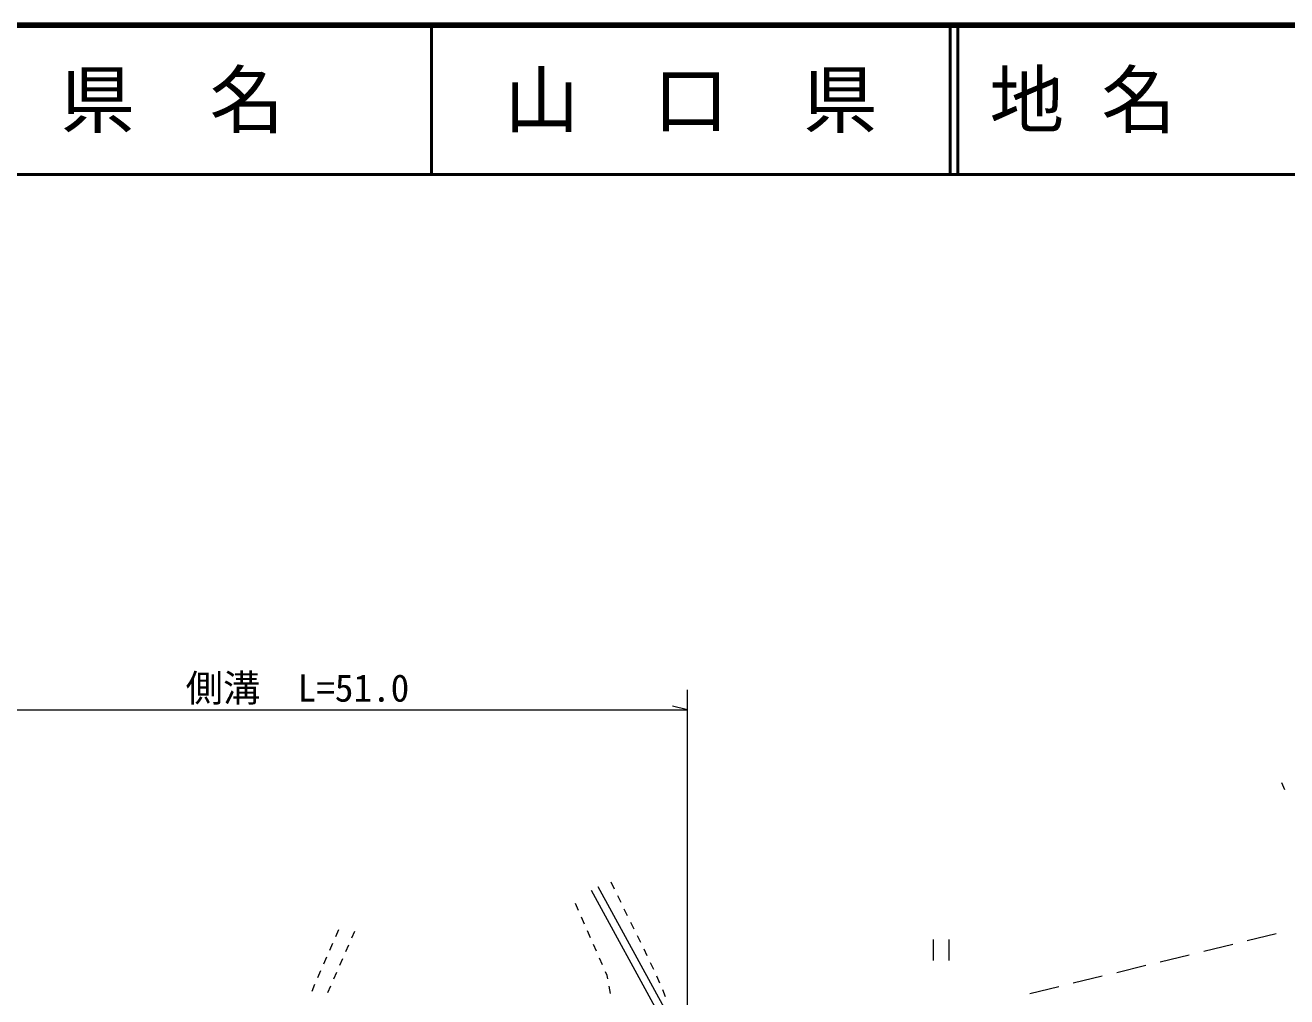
# Model space of a CAD drawing. Units: millimetres, scale not verified. Extents: x 40000 to 680000, y 20000 to 380000.
# Drawn here: x 305772 to 390296, y 314880 to 380000 of the extents above; entities that cross this region are included whole.
import ezdxf
from ezdxf.enums import TextEntityAlignment as Align

# ---------------------------------------------------------------- set-up
doc = ezdxf.new("R2010")
doc.units = ezdxf.units.MM
doc.header["$LTSCALE"] = 1000
for name, color, linetype, lineweight in [('M-BGD', 7, 'Continuous', 13), ('M-STR-HTXT', 7, 'Continuous', 13), ('M-TTL', 2, 'Continuous', 140), ('M-TTL-LINE', 7, 'Continuous', 50)]:
    doc.layers.add(name, color=color, linetype=linetype, lineweight=lineweight)
doc.layers.add('M-TTL-TXT', color=7, linetype='Continuous')
doc.styles.add('ＭＳ ゴシック', font='')
doc.styles.get('ＭＳ ゴシック').set_extended_font_data('MS Gothic')

msp = doc.modelspace()

# ---------------------------------------------------------------- linework, layer by layer
at = {"layer": 'M-BGD'}
for p, q in [((389950, 329235), (390148, 328776)), ((345008, 322575), (345228, 322126)), ((345448, 321677), (345668, 321228)), ((342832, 320672), (342630, 321129)), ((345888, 320779), (346108, 320330)), ((343236, 319757), (343034, 320214)), ((346329, 319881), (346549, 319432)), ((326589, 318925), (326789, 319383)), ((327839, 319259), (327638, 318801)), ((343639, 318842), (343438, 319300)), ((346769, 318983), (346989, 318534)), ((366612, 318720), (366612, 317320)), ((367662, 318720), (367662, 317320)), ((387652, 318644), (389595, 319117)), ((326188, 318009), (326388, 318467)), ((327438, 318343), (327237, 317885)), ((344043, 317927), (343841, 318385)), ((347209, 318085), (347429, 317636)), ((384737, 317934), (386680, 318407)), ((325787, 317093), (325988, 317551)), ((327036, 317427), (326835, 316969)), ((344447, 317012), (344245, 317470)), ((347649, 317187), (347869, 316738)), ((378907, 316515), (380850, 316988)), ((381822, 317225), (383765, 317698)), ((325386, 316177), (325587, 316635)), ((326634, 316512), (326433, 316054)), ((344754, 316315), (344649, 316555)), ((344800, 316081), (344754, 316315)), ((348071, 316281), (348266, 315820)), ((375992, 315806), (377935, 316279)), ((324986, 315261), (325186, 315719)), ((326232, 315596), (326031, 315138)), ((344992, 315100), (344896, 315591)), ((348462, 315360), (348657, 314900)), ((373077, 315096), (375021, 315569))]:
    msp.add_line(p, q, dxfattribs=at)
for points in [[(344126, 322274), (348705, 313904), (349857, 309039), (350206, 307232), (350142, 300518)], [(343687, 322034), (348234, 313723), (349368, 308934), (349705, 307186), (349642, 300474)]]:
    msp.add_lwpolyline(points, dxfattribs=at)
at = {"layer": 'M-STR-HTXT'}
for p, q in [((350142, 300518), (350142, 335463)), ((299300, 334110), (350142, 334110)), ((350142, 334110), (349142, 334360))]:
    msp.add_line(p, q, dxfattribs=at)
at = {"layer": 'M-TTL'}
msp.add_line((680000, 380000), (40000, 380000), dxfattribs=at)
at = {"layer": 'M-TTL-LINE'}
for p, q in [((333000, 380000), (333000, 370000)), ((367750, 380000), (367750, 370000)), ((368250, 380000), (368250, 370000)), ((40000, 370000), (680000, 370000))]:
    msp.add_line(p, q, dxfattribs=at)

# ---------------------------------------------------------------- texts
at = {"layer": 'M-STR-HTXT', "style": 'ＭＳ ゴシック'}
msp.add_text('側溝\u3000L=51.0', height=1833, dxfattribs=at).set_placement((324012, 334110), align=Align.BOTTOM_CENTER)
at = {"layer": 'M-TTL-TXT', "style": 'ＭＳ ゴシック'}
for s, p in [('県\u3000名', (315625, 375000)), ('山\u3000口\u3000県', (350375, 375000))]:
    msp.add_text(s, height=3666, dxfattribs=at).set_placement(p, align=Align.MIDDLE_CENTER)
msp.add_text('地 名', height=3666, dxfattribs=at).set_placement((370380, 375000), align=Align.MIDDLE_LEFT)

doc.saveas('drawing.dxf')
